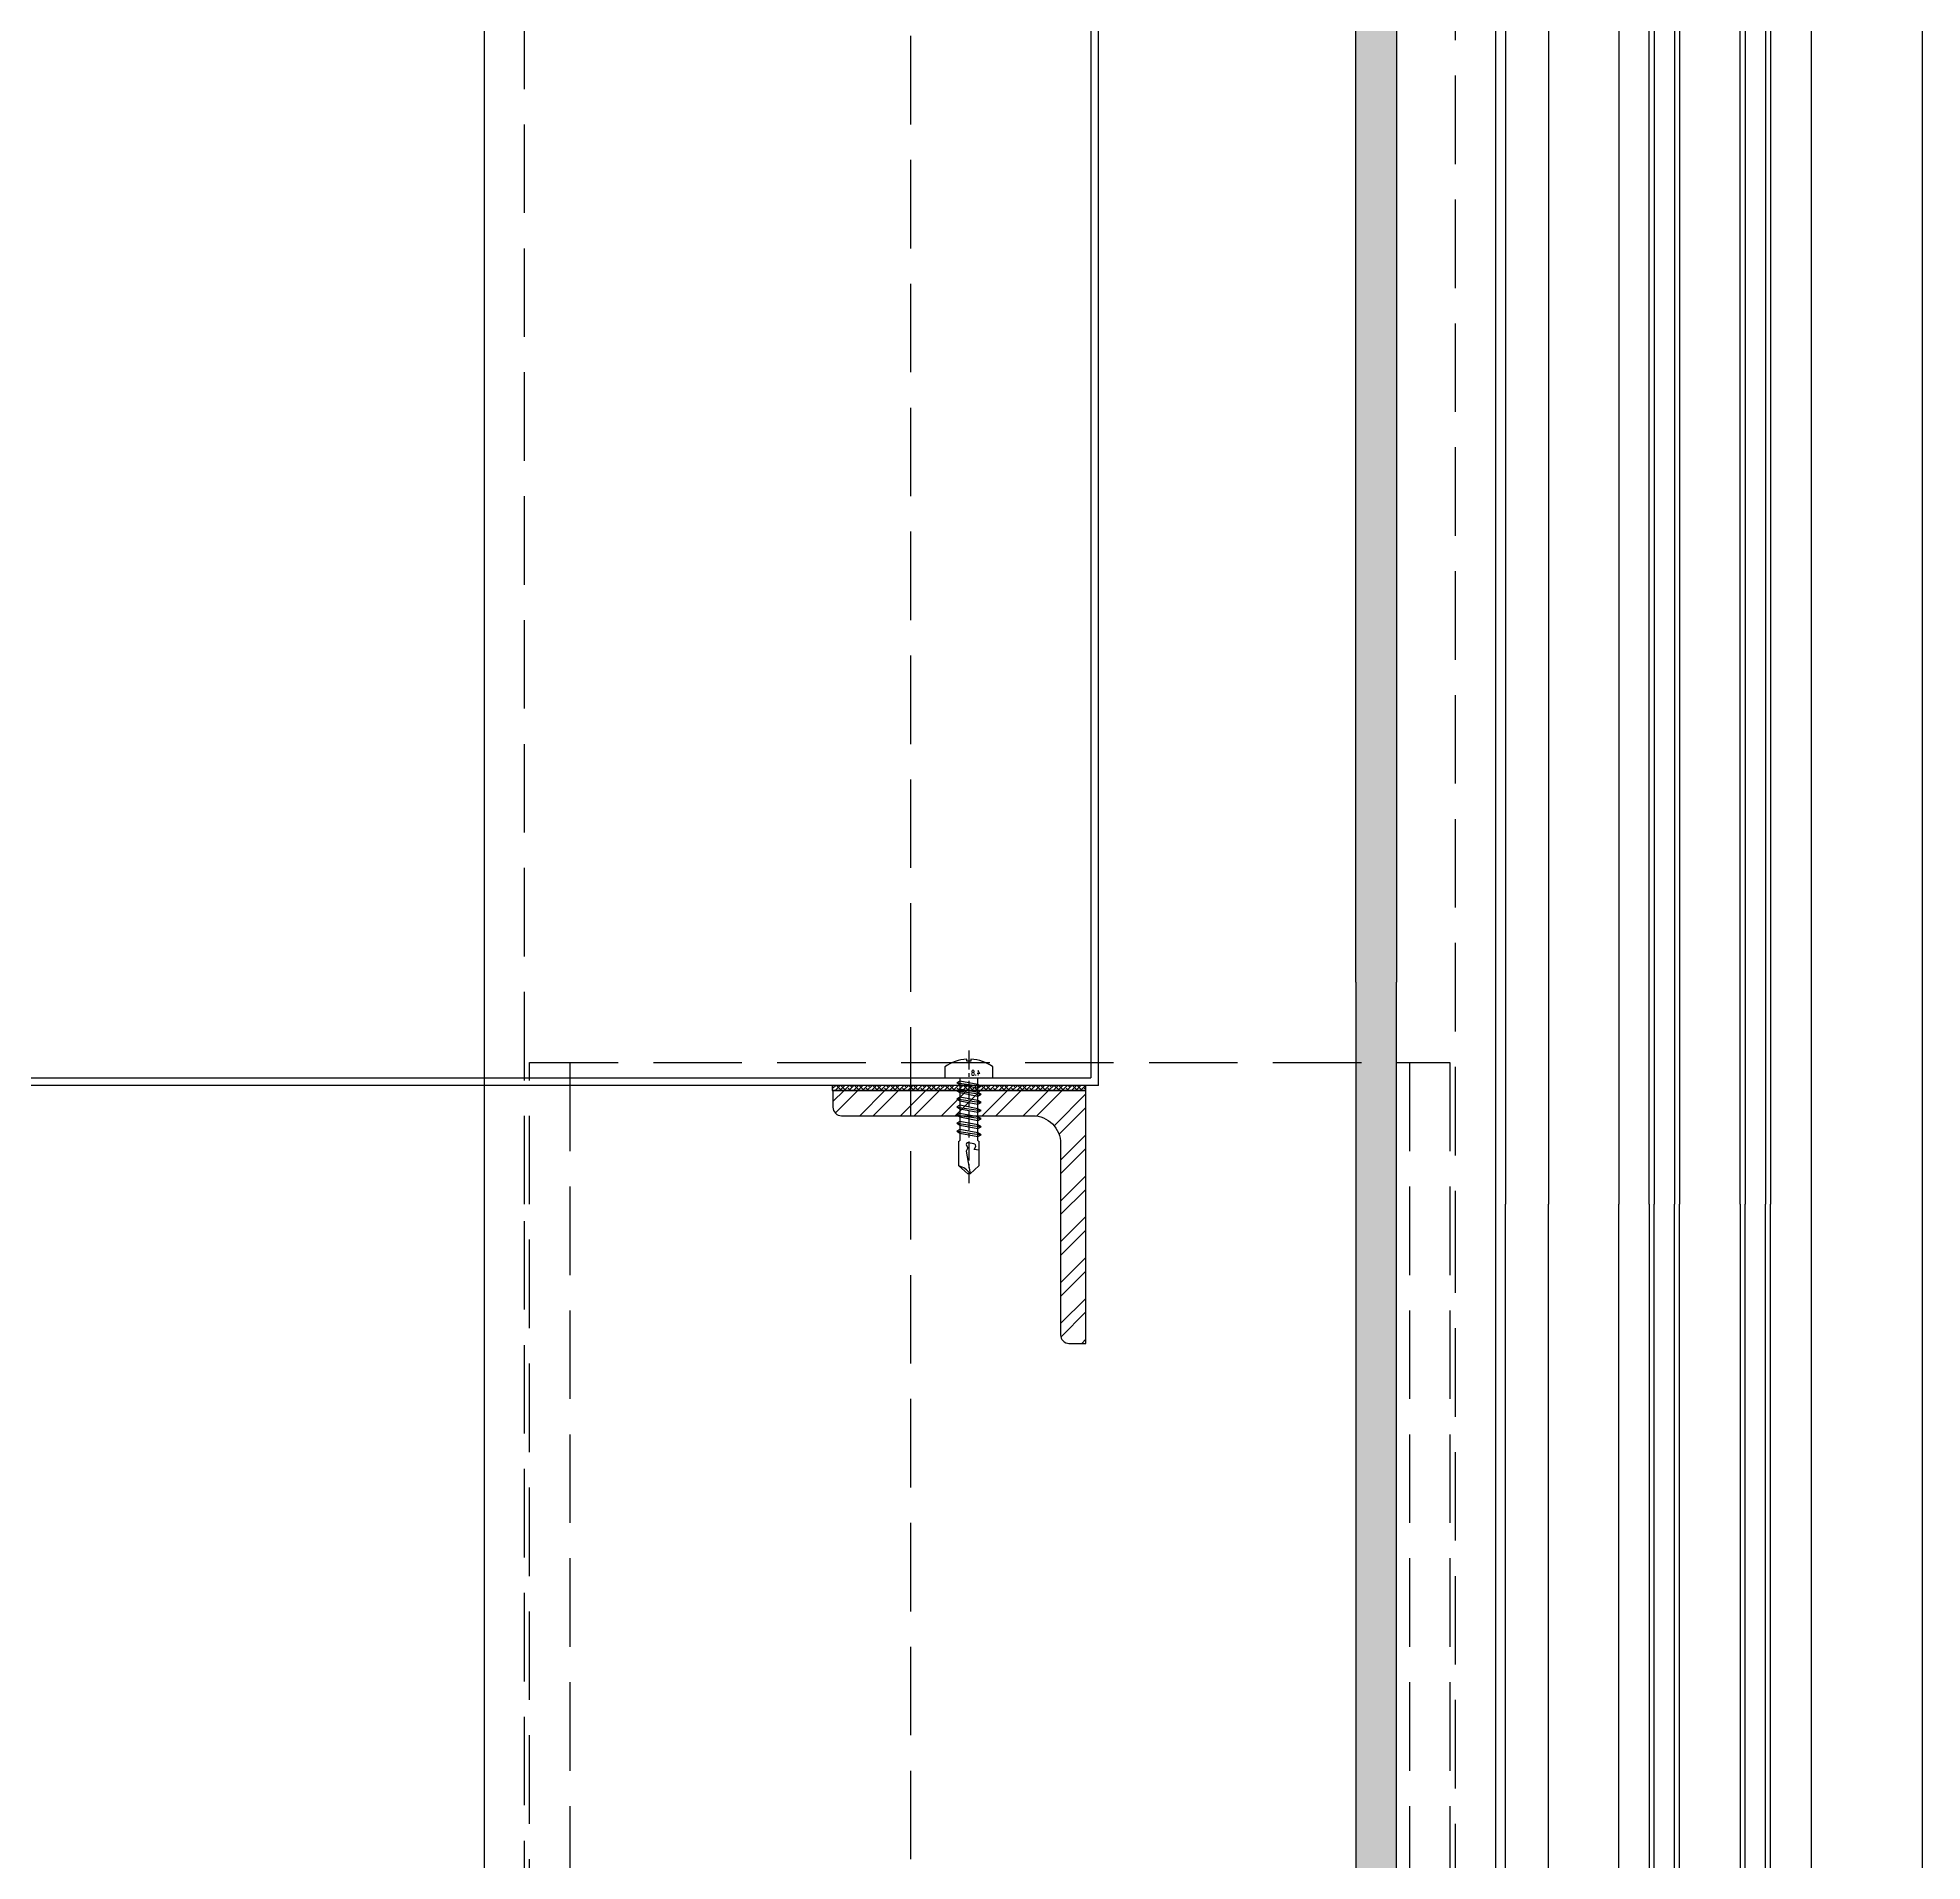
# Model space of a CAD drawing. Extents: x 220580 to 2027826, y -309201 to 71987.
# Drawn here: x 361402.9 to 361775.6, y -158934.3 to -158573.7 of the extents above; entities that cross this region are included whole.
import ezdxf
from ezdxf.enums import TextEntityAlignment as Align

# ---------------------------------------------------------------- set-up
doc = ezdxf.new("R2010")
doc.units = 0
doc.linetypes.add('CENTER', pattern=[2, 1.25, -0.25, 0.25, -0.25])
doc.linetypes.add('ZN-DASH', pattern=[0.35, 0.25, -0.1])
for name, color, linetype in [('!ZN1-填充-8', 8, 'Continuous'), ('!ZN3-其它材质幕墙-60', 60, 'Continuous'), ('!ZN3-玻璃幕墙-4', 4, 'Continuous'), ('!ZN3-铝板幕墙-3', 3, 'Continuous'), ('!ZN4-辅助材料-1', 1, 'Continuous'), ('!ZN4-配件-11', 11, 'Continuous'), ('!ZN5-钢材投影-40', 40, 'Continuous'), ('!ZN5-钢材断面-2', 2, 'Continuous'), ('!ZN5-铝材投影-112', 112, 'Continuous'), ('!ZN6-虚线-8', 8, 'ZN-DASH'), ('11紧固件', 11, 'Continuous'), ('Fill', 8, 'Continuous')]:
    doc.layers.add(name, color=color, linetype=linetype)
doc.styles.add('DHTEXT-1', font='ROMANS.shx', dxfattribs={"width": 0.7, "bigfont": 'CHINESE.shx'})

# ---------------------------------------------------------------- blocks, each defined once
blk = doc.blocks.new('*U1870')
at = {"layer": '!ZN1-填充-8'}
for p, q in [((-23, 8), (-23, 425)), ((-19, 8), (-19, 425)), ((-5, 8), (-5, 425)), ((-1, 8), (-1, 425))]:
    blk.add_line(p, q, dxfattribs=at)
at = {"layer": '!ZN3-玻璃幕墙-4'}
for points in [[(-24, 425), (-24, 9), (-23, 8), (-19, 8), (-18, 9), (-18, 425)], [(-6, 425), (-6, 9), (-5, 8), (-1, 8), (0, 9), (0, 425)]]:
    blk.add_lwpolyline(points, dxfattribs=at)
at = {"layer": '!ZN5-钢材投影-40', "ltscale": 0.3}
for p, q in [((-254.4, 425), (-254.4, -575.84)), ((-54.4, 425), (-54.4, -575.84))]:
    blk.add_line(p, q, dxfattribs=at)
at = {"layer": '!ZN5-铝材投影-112'}
for p, q in [((-52.4, 40), (-52.4, 425)), ((-43.9, 40), (-43.9, 425)), ((-30, 40), (-30, 425)), ((8, 425), (8, -575.84)), ((30, 425), (30, -575.84))]:
    blk.add_line(p, q, dxfattribs=at)
at = {"layer": '!ZN6-虚线-8', "color": 8, "linetype": 'ZN-DASH', "ltscale": 70}
for p, q in [((-246.4, -575.84), (-246.4, 425)), ((-62.4, 425), (-62.4, -575.84))]:
    blk.add_line(p, q, dxfattribs=at)
blk = doc.blocks.new('*U2032')
at = {"layer": '!ZN1-填充-8'}
for p, q in [((-23, -8), (-23, -775)), ((-19, -8), (-19, -775)), ((-5, -8), (-5, -775)), ((-1, -8), (-1, -775))]:
    blk.add_line(p, q, dxfattribs=at)
at = {"layer": '!ZN3-玻璃幕墙-4'}
for points in [[(-24, -775), (-24, -9), (-23, -8), (-19, -8), (-18, -9), (-18, -775)], [(-6, -775), (-6, -9), (-5, -8), (-1, -8), (0, -9), (0, -775)]]:
    blk.add_lwpolyline(points, dxfattribs=at)
at = {"layer": '!ZN5-钢材投影-40', "ltscale": 0.3}
for p, q in [((-254.4, 624.16), (-254.4, -775)), ((-54.4, 624.16), (-54.4, -775))]:
    blk.add_line(p, q, dxfattribs=at)
at = {"layer": '!ZN5-铝材投影-112'}
for p, q in [((8, 624.16), (8, -775)), ((30, 624.16), (30, -775)), ((-52.4, -40), (-52.4, -775)), ((-43.9, -40), (-43.9, -775)), ((-30, -40), (-30, -775))]:
    blk.add_line(p, q, dxfattribs=at)
at = {"layer": '!ZN6-虚线-8', "color": 8, "linetype": 'ZN-DASH', "ltscale": 70}
for p, q in [((-246.4, -775), (-246.4, 624.16)), ((-62.4, 624.16), (-62.4, -775))]:
    blk.add_line(p, q, dxfattribs=at)
blk = doc.blocks.new('20250828112527')
at = {"layer": '!ZN1-填充-8', "ltscale": 20}
h = blk.add_hatch(dxfattribs=at)
h.set_pattern_fill('ANSI36', color=256, scale=3)
h.set_pattern_definition([(45, (-125.52, 20), (2.5257, 9.26089), [11.90625, -2.38125, 0, -2.38125])])
h.paths.add_polyline_path([(125, 20), (125, 40), (-75, 40), (-75, 20)])
at = {"layer": '!ZN4-辅助材料-1', "color": 1, "ltscale": 0.1}
for p, q in [((-75, 40), (-75, 20)), ((125, 20), (125, 40))]:
    blk.add_line(p, q, dxfattribs=at)
at = {"layer": '!ZN5-钢材投影-40', "ltscale": 0.3}
for p, q in [((-75, 40), (125, 40)), ((-75, 20), (125, 20))]:
    blk.add_line(p, q, dxfattribs=at)
at = {"layer": '!ZN6-虚线-8', "color": 8, "linetype": 'ZN-DASH', "ltscale": 70}
for p, q in [((-58, 240), (-58, -180)), ((108, 240), (108, -180))]:
    blk.add_line(p, q, dxfattribs=at)
blk.add_lwpolyline([(116, 240), (116, -180), (-66, -180), (-66, 240)], close=True, dxfattribs=at)
blk = doc.blocks.new('ZT_角钢(填充)_50X50X5')
at = {"layer": '!ZN1-填充-8'}
h = blk.add_hatch(dxfattribs=at)
h.set_pattern_fill('ANSI32', color=256, scale=0.6, style=0)
h.set_pattern_definition([(45, (-11702.1455, -65281.3866), (-4.04111525, 4.04111525), []), (45, (-11699.4514, -65281.3866), (-4.04111525, 4.04111525), [])])
h.paths.add_polyline_path([(50, 3.33, 0.414214), (48.33, 5), (10.5, 5, -0.414214), (5, 10.5), (5, 48.33, 0.414214), (3.33, 50), (0, 50), (0, 0), (50, 0)])
at = {"layer": '!ZN5-钢材断面-2'}
blk.add_lwpolyline([(0, 0), (0, 50), (3.33, 50, -0.414214), (5, 48.33), (5, 10.5, 0.414214), (10.5, 5), (48.33, 5, -0.414214), (50, 3.33), (50, 0), (0, 0)], format="xyb", dxfattribs=at)
blk = doc.blocks.new('*U2004')
at = {"layer": '!ZN5-钢材断面-2', "extrusion": (0, 0, -1), "zscale": -1, "rotation": 90}
blk.add_blockref('ZT_角钢(填充)_50X50X5', (0, 0), dxfattribs=at)
blk = doc.blocks.new('*U1949')
at = {"color": 0, "linetype": 'CENTER', "ltscale": 3}
blk.add_line((-5.42, 0), (20.8, 0), dxfattribs=at)
at = {"linetype": 'ByBlock', "ltscale": 10}
for p, q in [((0, 1.79), (12.38, 1.79)), ((0.98, 2.4), (1.66, -2.4)), ((2.58, 2.4), (3.26, -2.4)), ((4.18, 2.4), (4.86, -2.4)), ((5.78, 2.4), (6.46, -2.4)), ((7.38, 2.4), (8.06, -2.4)), ((8.98, 2.4), (9.66, -2.4)), ((10.58, 2.4), (11.26, -2.4)), ((12.38, -1.79), (0, -1.79))]:
    blk.add_line(p, q, dxfattribs=at)
blk.add_lwpolyline([(-3.3, 0.4), (-3.69, 0.4, -0.147478), (-2.14, 4.75), (0, 4.75), (0, -4.75), (-2.14, -4.75, -0.147478), (-3.69, -0.4), (-3.3, -0.4)], format="xyb", close=True, dxfattribs=at)
for points in [[(1.3, -1.79), (0.63, 1.79), (0.98, 2.4), (1.33, 1.79), (2.01, -1.79), (1.66, -2.4)], [(2.9, -1.79), (2.23, 1.79), (2.58, 2.4), (2.93, 1.79), (3.61, -1.79), (3.26, -2.4)], [(4.5, -1.79), (3.83, 1.79), (4.18, 2.4), (4.53, 1.79), (5.21, -1.79), (4.86, -2.4)], [(6.1, -1.79), (5.43, 1.79), (5.78, 2.4), (6.13, 1.79), (6.81, -1.79), (6.46, -2.4)], [(7.7, -1.79), (7.03, 1.79), (7.38, 2.4), (7.73, 1.79), (8.41, -1.79), (8.06, -2.4)], [(9.3, -1.79), (8.63, 1.79), (8.98, 2.4), (9.33, 1.79), (10.01, -1.79), (9.66, -2.4)], [(10.9, -1.79), (10.23, 1.79), (10.58, 2.4), (10.93, 1.79), (11.61, -1.79), (11.26, -2.4)]]:
    blk.add_lwpolyline(points, close=True, dxfattribs=at)
for points in [[(12.38, -1.79, -0.414214), (12.51, -1.93), (12.51, -1.99), (17.43, -1.99), (19, -0.22), (19, 0.22), (17.43, 1.99), (12.51, 1.99), (12.51, 1.93, -0.396102), (12.38, 1.79)], [(14.29, -1.99), (14.15, -1.03), (13.7, -1.31, -0.530462), (13.02, -1), (12.83, 0.09, -0.651316), (13.4, 0.47), (13.85, 0.18), (14.51, 0.57), (19, -0.22, -0.201226), (17.43, 1.99)]]:
    blk.add_lwpolyline(points, format="xyb", dxfattribs=at)
at = {"layer": 'Defpoints', "color": 0, "ltscale": 10, "style": 'DHTEXT-1', "width": 0.7}
blk.add_text('4.8', height=1, rotation=90, dxfattribs=at).set_placement((-0.49, -1.36), align=Align.CENTER)
blk = doc.blocks.new('20250829153651')
at = {"layer": '!ZN1-填充-8', "ltscale": 10}
h = blk.add_hatch(dxfattribs=at)
h.set_pattern_fill('AR-CONC', color=8, scale=10, angle=90)
h.set_pattern_definition([(140, (326, 6673.863), (1.5939, 18.21847), [1.905, -20.955]), (85, (326, 6673.863), (-19.10566, -3.5243), [1.524, -16.764]), (190.451, (326.133, 6675.382), (-17.51167, 14.69425), [1.619, -17.809]), (136.184, (320.92, 6673.863), (4.2042, 27.1079), [2.8575, -31.4325]), (186.6356, (321.27, 6676.122), (-24.7426, 23.7404), [2.4285, -26.7135]), (81.184, (320.92, 6673.863), (-24.7425, 23.7405), [2.286, -25.146]), (111, (322.19, 6676.403), (10.22655, 15.1615), [1.905, -20.955]), (56, (322.19, 6676.403), (-18.4188, 6.1802), [1.524, -16.764]), (161.4514, (323.042, 6677.667), (-8.1923, 21.34165), [1.619, -17.809]), (127.5, (326, 6673.8634), (-8.455504, 0.30886), [0, -16.5608, 0, -17.018, 0, -16.8275]), (97.5, (326, 6673.863), (-10.01806, 6.68197), [0, -9.7028, 0, -16.1798, 0, -6.4135]), (57.5, (326, 6668.199), (0.572874, 13.55906), [0, -6.35, 0, -19.812, 0, -26.289]), (47.5, (326, 6665.659), (-2.54265, 14.81292), [0, -8.255, 0, -13.1572, 0, -18.669])])
edge = h.paths.add_edge_path()
edge.add_line((318, 6618.91), (318, 7307))
edge.add_line((318, 7307), (326, 7307))
edge.add_line((326, 7307), (326, 6618.91))
h = blk.add_hatch(dxfattribs=at)
h.set_pattern_fill('AR-CONC', color=8, scale=10, angle=90)
h.set_pattern_definition([(140, (326, 6411.677), (1.5939, 18.2185), [1.905, -20.955]), (85, (326, 6411.677), (-19.1057, -3.5243), [1.524, -16.764]), (190.451, (326.133, 6413.195), (-17.5117, 14.6943), [1.619, -17.809]), (136.184, (320.92, 6411.677), (4.2042, 27.108), [2.8575, -31.4325]), (186.636, (321.27, 6413.936), (-24.7426, 23.7404), [2.4285, -26.7135]), (81.184, (320.92, 6411.677), (-24.7425, 23.7405), [2.286, -25.146]), (111, (322.19, 6414.217), (10.2266, 15.1615), [1.905, -20.955]), (56, (322.19, 6414.217), (-18.4188, 6.1802), [1.524, -16.764]), (161.451, (323.042, 6415.48), (-8.1923, 21.3416), [1.619, -17.809]), (127.5, (326, 6411.677), (-8.4555, 0.30886), [0, -16.5608, 0, -17.018, 0, -16.8275]), (97.5, (326, 6411.677), (-10.01806, 6.68197), [0, -9.7028, 0, -16.1798, 0, -6.4135]), (57.5, (326, 6406.013), (0.57287, 13.55906), [0, -6.35, 0, -19.812, 0, -26.289]), (47.5, (326, 6403.473), (-2.54265, 14.8129), [0, -8.255, 0, -13.1572, 0, -18.669])])
edge = h.paths.add_edge_path()
edge.add_line((318, 6618.91), (318, 6193))
edge.add_line((318, 6193), (326, 6193))
edge.add_line((326, 6193), (326, 6618.91))
at = {"layer": 'Fill', "ltscale": 800}
h = blk.add_hatch(dxfattribs=at)
h.set_pattern_fill('ANSI38', color=256, scale=0.4, style=0)
h.set_pattern_definition([(45, (214.4744, 6597.5), (-0.449013, 0.449013), []), (135, (214.4744, 6597.5), (-1.3470384, 0.449013), [1.5875, -0.9525])])
h.paths.add_polyline_path([(264.6, 6597.5), (264.6, 6598.5), (214.47, 6598.5), (214.47, 6597.5)])
at = {"layer": '!ZN3-其它材质幕墙-60', "ltscale": 20}
for points in [[(318, 6618.91), (318, 7307), (326, 7307), (326, 6618.91)], [(318, 6618.91), (318, 6193), (326, 6193), (326, 6618.91)]]:
    blk.add_lwpolyline(points, dxfattribs=at)
at = {"layer": '!ZN3-铝板幕墙-3', "ltscale": 4}
for p, q in [((265.6, 7309.39), (265.6, 6600)), ((267.1, 6598.5), (267.1, 7309.39)), ((-120, 6600), (265.6, 6600)), ((267.1, 6598.5), (-120, 6598.5))]:
    blk.add_line(p, q, dxfattribs=at)
at = {"layer": '!ZN6-虚线-8', "color": 8, "linetype": 'ZN-DASH', "ltscale": 70}
blk.add_line((230, 100), (230, 11800), dxfattribs=at)
at = {"layer": '11紧固件', "ltscale": 800}
blk.add_lwpolyline([(264.6, 6597.5), (264.6, 6598.5), (214.47, 6598.5), (214.47, 6597.5), (264.6, 6597.5)], dxfattribs=at)
at = {"layer": '!ZN4-配件-11', "color": 1, "xscale": -1.000000000000002, "rotation": 90}
blk.add_blockref('*U1949', (241.48, 6600), dxfattribs=at)
at = {"layer": '!ZN4-配件-11', "rotation": 180}
blk.add_blockref('*U2004', (264.6, 6597.5), dxfattribs=at)
at = {"layer": '!ZN6-虚线-8', "ltscale": 50}
blk.add_blockref('20250828112527', (220.6, 6363), dxfattribs=at)
at = {"ltscale": 50}
for name, p in [('*U2032', (400, 7350)), ('*U1870', (400, 6150))]:
    blk.add_blockref(name, p, dxfattribs=at)

msp = doc.modelspace()

# ---------------------------------------------------------------- block references
at = {"ltscale": 30}
msp.add_blockref('20250829153651', (361345.56, -165379.35), dxfattribs=at)

doc.saveas('drawing.dxf')
